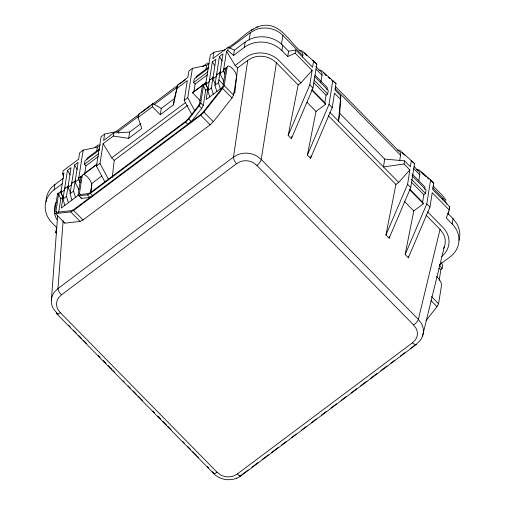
<?xml version="1.0" encoding="UTF-8"?>
<svg xmlns="http://www.w3.org/2000/svg" width="505" height="505" viewBox="0 0 505 505"><rect width="100%" height="100%" fill="white"/><g stroke="black" fill="none" stroke-linecap="round" stroke-linejoin="round"><path stroke-width="0.76" d="M340.787 95.918L338.514 121.143L339.751 113.328L340.787 95.918L334.992 90.023L336.008 83.59L321.445 70.485A24.354 7.682 -44.5 0 0 318.952 70.208M51.39 300.204L57.646 215.578M63.131 220.66L57.974 288.544A5.561 2.178 49.3 0 0 61.509 294.775L58.776 297.47A13.862 12.101 9 0 0 58.012 309.565L60.379 312.696L216.986 472.124L220.167 474.643A13.862 12.101 9 0 0 233.966 475.83L237.438 473.879L412.415 342.844L415.154 340.149A13.862 12.101 9 0 0 415.918 328.061L413.551 324.93L256.944 165.495L253.762 162.976A13.862 12.101 9 0 0 239.957 161.796L236.491 163.746L61.509 294.775M90.925 192.582L91.96 183.403L101.846 175.999M112.312 177.236L114.212 160.338L187.746 105.274M233.67 93.393L234.85 92.51L237.615 67.929L247.728 60.354L252.254 57.81A20.105 17.549 9 0 1 272.264 59.521L276.418 62.809L298.158 84.941L288.185 135.447L291.36 138.679L312.993 88.04L316.799 64.028L302.23 50.929A24.354 7.682 -44.5 0 0 299.743 50.651M247.728 60.354L233.493 157.105A5.561 1.951 56.9 0 0 236.491 163.74M276.418 62.809L261.255 159.485A5.561 1.616 -48.1 0 1 256.944 165.495M56.762 227.648L51.977 222.781A26.696 23.299 9 0 1 54.06 189.861L54.9 184.559L63.283 178.284M224.592 73.547L223.601 69.747L227.149 67.089A7.051 2.626 53.2 0 1 232.369 68.465A7.051 2.626 53.2 0 1 236.523 76.634L233.594 95.11L232.016 97.989L213.312 121.686L210.137 124.792L83.022 219.978L80.106 221.442L64.886 223.141L54.54 212.63L57.463 194.154A7.051 2.626 53.2 0 1 58.359 193.099M225.855 69.116L225.836 68.074L222.951 86.292L221.644 88.741L203.332 111.946L200.599 114.616L74.071 209.367L71.565 210.623L56.661 212.289L55.891 211.399L58.776 193.175L59.136 195.511L60.821 198.736L58.649 212.441M63.478 176.782L62.708 173.922L63.207 170.753L78.622 159.214L79.638 152.781L83.18 150.124L97.383 147.144L100.47 144.834M63.138 197.127L60.808 192.758L63.939 172.994L62.708 173.922M56.724 233.607L55.632 232.496L56.699 228.02M61.307 190.783A7.051 2.626 53.2 0 0 61.01 191.502L61.37 193.838L63.056 197.064L61.32 208.022L78.452 195.195M64.867 205.371L62.936 199.058L67.487 170.343L71.028 167.685L66.483 196.407L68.409 202.713M71.956 200.062L70.025 193.75L74.576 165.034L78.117 162.376L73.572 191.098L75.497 197.405M80.143 182.52L78.534 179.49L83.18 150.124M78.073 194.829L79.045 195.795L87.479 194.854L90.395 193.39L92.92 195.959L89.997 197.423L81.564 198.364L78.073 194.829L80.964 176.554L80.989 177.596M203.231 84.613A7.051 2.626 53.2 0 0 202.335 85.673L199.481 103.689L198.175 106.138L188.201 118.782L185.468 121.453L90.824 192.323L88.312 193.579L80.194 194.488L79.424 193.598L82.277 175.576A7.051 2.626 53.2 0 1 87.504 176.952A7.051 2.626 53.2 0 1 91.651 185.12L90.344 193.383M96.947 164.46L83.357 174.642L84.733 173.297L85.919 165.81L84.423 164.295L84.985 160.767L99.195 150.124M86.91 159.542L87.125 158.166L99.485 148.912M96.771 150.995L97.383 147.144M104.945 182.021L96.455 166.069L101.107 136.703L104.649 134.052L118.845 131.073L138.332 116.478M108.493 179.37L99.996 163.412L103.127 143.647L113.297 136.034L113.802 132.872L129.64 132.108L140.901 123.674M104.649 134.052L103.632 140.485L113.802 132.872M118.486 133.37L118.845 131.073M113.297 136.034L128.649 138.395L129.64 132.108M128.649 138.395L141.779 128.56L138.073 117.482L138.578 114.313L152.895 103.588L161.265 108.423L174.402 98.589L177.678 85.036L187.847 77.423L188.864 70.984L192.411 68.333L206.608 65.353L209.083 63.497M138.073 117.482L152.396 106.757L152.895 103.588M152.396 106.757L160.268 114.717L161.265 108.423M160.268 114.717L173.404 104.882L174.402 98.589M173.404 104.882L177.678 85.036M191.969 114.919L184.211 100.35L187.342 80.585L177.173 88.198M194.772 110.873L187.759 97.692L192.411 68.333M200.113 100.514L192.582 92.844L193.958 91.506L195.145 84.019L193.649 82.498L194.21 78.976L208.426 68.326M196.136 77.745L196.35 76.375L208.71 67.121M205.996 69.204L206.608 65.353M90.395 193.39L185.625 122.077L188.801 118.978L199.172 105.842L200.75 102.963L203.648 84.688L204.001 87.03L205.693 90.25L203.269 105.532L201.691 108.411L191.326 121.547L188.674 124.129M208.363 89.316L205.68 84.272L210.332 54.912L213.874 52.255L225.085 49.907M206.179 82.302A7.051 2.626 53.2 0 0 205.882 83.016L206.236 85.351L207.927 88.577L206.191 99.535L222.73 87.15M209.733 96.884L207.807 90.572L212.352 61.856L215.9 59.199L211.349 87.921L213.28 94.227M213.874 52.255L212.857 58.687L228.266 47.148L234.389 50.153L245.159 42.085A26.696 23.299 9 0 1 282.743 45.305L288.582 51.251L287.743 56.554L295.147 53.132L295.652 49.97L288.582 51.251M216.822 91.575L214.896 85.269L219.441 56.547L222.989 53.89L218.438 82.612L220.369 88.918M225.015 74.033L223.399 71.003L226.53 51.239L227.768 50.317L228.266 47.148M54.54 212.63L55.512 213.596L70.725 211.898L73.648 210.434L200.763 115.247L203.938 112.142L222.636 88.444L224.22 85.566L227.149 67.089M227.768 50.317L233.55 55.455L234.389 50.153M233.55 55.455L244.319 47.388L245.159 42.085M249.129 40.261L250.341 32.598L255.309 29.808A23.097 20.162 9 0 1 282.863 35.388L302.798 55.676L302.552 57.21M281.411 44.579L282.863 35.388M287.743 56.554L281.904 50.607L282.743 45.305M288.185 135.447L309.824 84.808L312.103 70.397L295.147 53.132M313.624 60.802L312.608 67.234L295.652 49.97M320.909 82.163L322.007 75.232A23.097 7.291 -44.5 0 0 320.593 71.388L315.776 66.49M340.282 99.087L334.487 93.185L332.208 107.597L310.569 158.235L307.4 155.01L316.004 111.441L325.618 104.238L324.873 102.717L326.06 95.23L327.726 93.98L328.282 90.458L314.381 76.305M326.943 89.644L327.265 87.586L314.968 75.068M307.4 155.01L329.033 104.371L332.839 80.358M339.751 113.328L384.709 159.094L383.472 166.915L404.069 164.018L409.864 169.92L407.579 184.331L385.946 234.97L389.115 238.196L410.754 187.557L414.555 163.551L399.992 150.446A24.354 7.682 -44.5 0 0 397.498 150.168M399.701 160.558L400.553 155.199A23.097 7.291 -44.5 0 0 399.133 151.355L335.314 86.38M404.069 164.018L404.568 160.855L384.709 159.094M411.379 160.319L410.363 166.751L404.568 160.855M418.79 180.916L419.762 174.755A23.097 7.291 -44.5 0 0 417.294 170.633M439.325 264.942L450.1 256.881A26.696 23.299 9 0 0 452.183 223.955L446.338 218.008L449.204 209.973L432.248 192.708L429.963 207.119L408.33 257.758L405.155 254.526L413.759 210.964L423.373 203.761L422.628 202.24L423.815 194.747L425.481 193.503L426.037 189.975L412.137 175.822M424.699 189.167L425.027 187.109L412.194 174.042M405.155 254.526L426.794 203.887L430.595 179.881L419.201 170.008A24.354 7.682 -44.5 0 0 416.713 169.73M430.595 179.881L433.77 183.107L432.747 189.545L449.702 206.804L449.204 209.973M442.626 199.803L442.866 198.276L432.633 187.854M439.186 280.269L440.897 269.468L442.134 268.546L442.632 265.384L441.402 262.512M425.974 320.656L437.002 306.674L438.586 303.795L441.509 285.325A7.051 2.626 53.2 0 0 436.535 276.374M452.183 223.955L453.023 218.652L447.708 213.249M291.36 138.679L291.814 136.382M310.569 158.235L311.023 155.938M385.946 234.97L395.92 184.464L398.679 182.393L409.864 169.92M389.115 238.196L389.418 236.668M408.33 257.758L408.633 256.224M425.911 214.997L440.038 229.384L418.342 319.406A5.561 1.887 -40.8 0 1 413.551 324.923M422.445 336.399L444.286 246.945M449.141 208.117L449.702 206.804M55.632 232.496L56.724 230.615M298.158 84.941L300.923 82.877L312.103 70.397M94.82 147.454L98.361 144.796M116.283 131.376L139.942 113.663M141.198 112.722L149.998 106.132M151.254 105.191L178.278 84.954M179.534 84.013L185.19 79.777M202.789 66.597L207.587 63.005M229.055 46.927C241.516 39.706 251.831 24.436 267.688 25.25C283.04 26.879 290.4 43.133 301.378 51.832A23.097 7.291 -44.5 0 1 302.798 55.676M154.044 104.712L177.299 87.302M229.314 48.347L250.341 32.598M84.423 164.295L98.639 153.646M193.649 82.498L207.864 71.855M85.919 165.81L98.279 156.556M195.145 84.019L207.505 74.759M54.06 189.861L62.443 183.586M84.733 173.297L97.093 164.043M193.958 91.506L206.318 82.252M192.582 92.844L202.467 85.44M203.704 84.518L206.179 82.662M57.463 194.154L61.01 191.502M79.721 182.034L78.73 178.233L82.277 175.576M202.335 85.673L205.882 83.016M60.808 192.758L64.356 190.107M71.445 184.798L67.897 187.45L70.454 192.247M78.534 179.49L74.986 182.141L79.001 189.684M96.455 166.069L99.996 163.412M184.211 100.35L187.759 97.692M205.68 84.272L209.228 81.621M216.317 76.312L212.769 78.963L215.326 83.761M223.399 71.003L219.858 73.654L223.873 81.198M103.127 143.647L111.744 157.819L185.272 102.755M226.53 51.239L235.147 65.41L245.436 57.703A23.849 20.819 9 0 1 279.019 60.581L300.923 82.877M60.821 198.736L63.056 197.064M205.693 90.25L207.927 88.577M62.936 199.058L66.483 196.407M70.025 193.75L73.572 191.098M207.807 90.572L211.349 87.921M214.896 85.269L218.438 82.612M241.914 474.694L248.226 469.966M252.02 467.125L258.333 462.397M262.12 459.563L268.433 454.835M271.589 452.467L278.533 447.266M281.689 444.905L286.114 441.597M291.795 437.343L296.214 434.029M301.264 430.247L306.314 426.466M311.364 422.685L316.414 418.904M321.47 415.116L326.52 411.335M330.939 408.027L336.62 403.773M341.039 400.459L346.72 396.204M351.139 392.896L356.827 388.642M360.614 385.807L366.927 381.079M370.714 378.239L377.027 373.511M380.814 370.676L387.127 365.948M390.92 363.108L394.708 360.273M400.389 356.019L404.808 352.711M410.489 348.456L414.908 345.142M416.562 344.296L241.055 475.723C232.994 481.795 220.912 480.829 213.83 473.677L56.806 313.82M251.282 30.281L253.131 29.246M256.123 27.56L257.594 26.733M239.414 476.215L240.658 475.514M236.365 478.361L236.719 478.159M438.877 268.496L440.897 269.468M312.608 60.575L316.799 64.028M328.231 77.177L330.03 78.654M331.823 80.137L336.008 83.59M411.562 161.082L414.555 163.551M425.993 176.693L423.733 174.711M427.186 177.684L428.979 179.161M430.778 180.645L433.77 183.107M80.592 197.398L81.564 198.364M63.914 222.175L64.886 223.141M218.861 79.948L223.279 84.404M304.054 52.905L306.169 55.058M323.269 72.468L326.438 75.693L325.977 75.188M401.81 152.428L402.87 153.501M421.025 171.984L423.67 174.68M414.068 166.555L418.348 170.911M433.069 185.897L442.702 195.795L446.01 200.169M316.124 69.248L322.007 75.232M335.08 88.545L400.553 155.199M413.349 168.222L419.762 174.755M313.82 79.828L327.726 93.98M411.581 179.351L425.481 193.503M313.763 82.713L326.06 95.23M411.518 182.229L423.815 194.747M309.824 84.808L312.993 88.04M329.033 104.371L332.208 107.597M407.579 184.331L410.754 187.557M426.794 203.887L429.963 207.119M312.039 89.656L324.873 102.717M409.795 189.173L422.628 202.24M311.718 90.086L325.618 104.238M409.473 189.609L423.373 203.761M329.822 112.299L398.679 182.393M427.596 211.835L442.961 227.477A23.849 20.819 9 0 1 441.667 256.458M328.25 115.569L395.92 184.464M306.914 102.187L316.004 111.441M404.133 201.16L413.759 210.964M235.147 65.41L237.615 67.929M224.22 85.566L233.594 95.11M431.415 296.498L438.586 303.795M222.636 88.444L232.016 97.989M430.935 300.5L437.002 306.674M200.75 102.963L203.269 105.532M199.172 105.842L201.691 108.411M203.938 112.142L213.312 121.686M200.763 115.247L210.137 124.792M188.801 118.978L191.326 121.547M185.625 122.077L188.144 124.647M111.744 157.819L114.212 160.338M87.479 194.854L89.997 197.423M79.424 193.598L80.522 194.722M73.648 210.434L83.022 219.978M70.725 211.898L80.106 221.442M55.891 211.399L56.895 212.422M53.448 308.915L58.088 314.546M68.56 325.207L70.214 326.893M73.522 330.257L76.274 333.06M78.483 335.307L81.785 338.672M83.439 340.357L86.746 343.722M98.323 355.507L99.977 357.193M103.285 360.557L106.037 363.366M108.247 365.607L112.104 369.54M113.208 370.657L114.856 372.343M123.125 380.757L124.23 381.881M128.087 385.807L130.29 388.055M133.049 390.857L136.356 394.228M138.01 395.907L142.416 400.402M152.889 411.064L154.543 412.743M157.85 416.114L160.609 418.916M162.812 421.164L166.669 425.09M167.774 426.214L171.081 429.578M182.659 441.364L184.306 443.043M187.614 446.414L190.372 449.216M192.575 451.464L196.432 455.39M197.537 456.514L198.642 457.637M207.46 466.614L208.559 467.737M212.422 471.664L213.52 472.787A5.561 1.616 -48.1 0 0 216.986 472.124M422.376 173.234L423.493 174.452M403.16 153.678L404.518 155.155M324.614 73.717L325.738 74.936M305.405 54.155L306.529 55.373M439.792 265.548L442.134 268.546M453.023 218.652L456.937 223.835A26.696 23.299 9 0 1 458.963 240.285M440.038 229.384L443.131 233.468A20.105 17.549 9 0 1 443.674 248.353M219.441 56.547L222.187 61.054M212.352 61.856L214.707 65.719M74.576 165.034L77.316 169.541M67.487 170.343L70.227 174.85M234.168 91.228L234.85 92.51M46.037 201.874A26.696 23.299 9 0 1 54.9 184.559M60.379 312.696A5.561 1.887 -40.8 0 1 56.427 312.866M442.866 198.276A23.097 20.162 9 0 1 446.976 204.153M448.73 211.589A23.097 20.162 9 0 1 448.541 214.593M75.485 180.171A7.051 2.626 53.2 0 0 75.188 180.885L71.641 183.542A7.051 2.626 53.2 0 1 72.537 182.482M53.088 308.233A19.468 16.993 9 0 1 54.521 291.94L57.974 288.544L233.493 157.105L237.861 154.65A19.468 16.993 9 0 1 257.241 156.31L261.255 159.485L418.342 319.406L421.328 323.351A19.468 16.993 9 0 1 420.255 340.332L416.802 343.728A5.561 2.178 49.3 0 1 412.415 342.844M244.319 47.388A26.696 23.299 9 0 1 281.904 50.607M220.357 71.685A7.051 2.626 53.2 0 0 220.06 72.398L216.512 75.056A7.051 2.626 53.2 0 1 217.409 73.995M223.601 69.747A7.051 2.626 53.2 0 1 224.498 68.686M210.32 79.304A7.051 2.626 53.2 0 0 209.423 80.364L212.971 77.707A7.051 2.626 53.2 0 1 213.268 76.994M56.901 219.662A23.849 20.819 9 0 1 56.137 202.24M78.73 178.233A7.051 2.626 53.2 0 1 79.626 177.173M241.289 475.167A5.561 1.951 56.9 0 1 237.438 473.873M68.396 185.474A7.051 2.626 53.2 0 0 68.099 186.193L64.552 188.845A7.051 2.626 53.2 0 1 65.448 187.791"/></g></svg>
